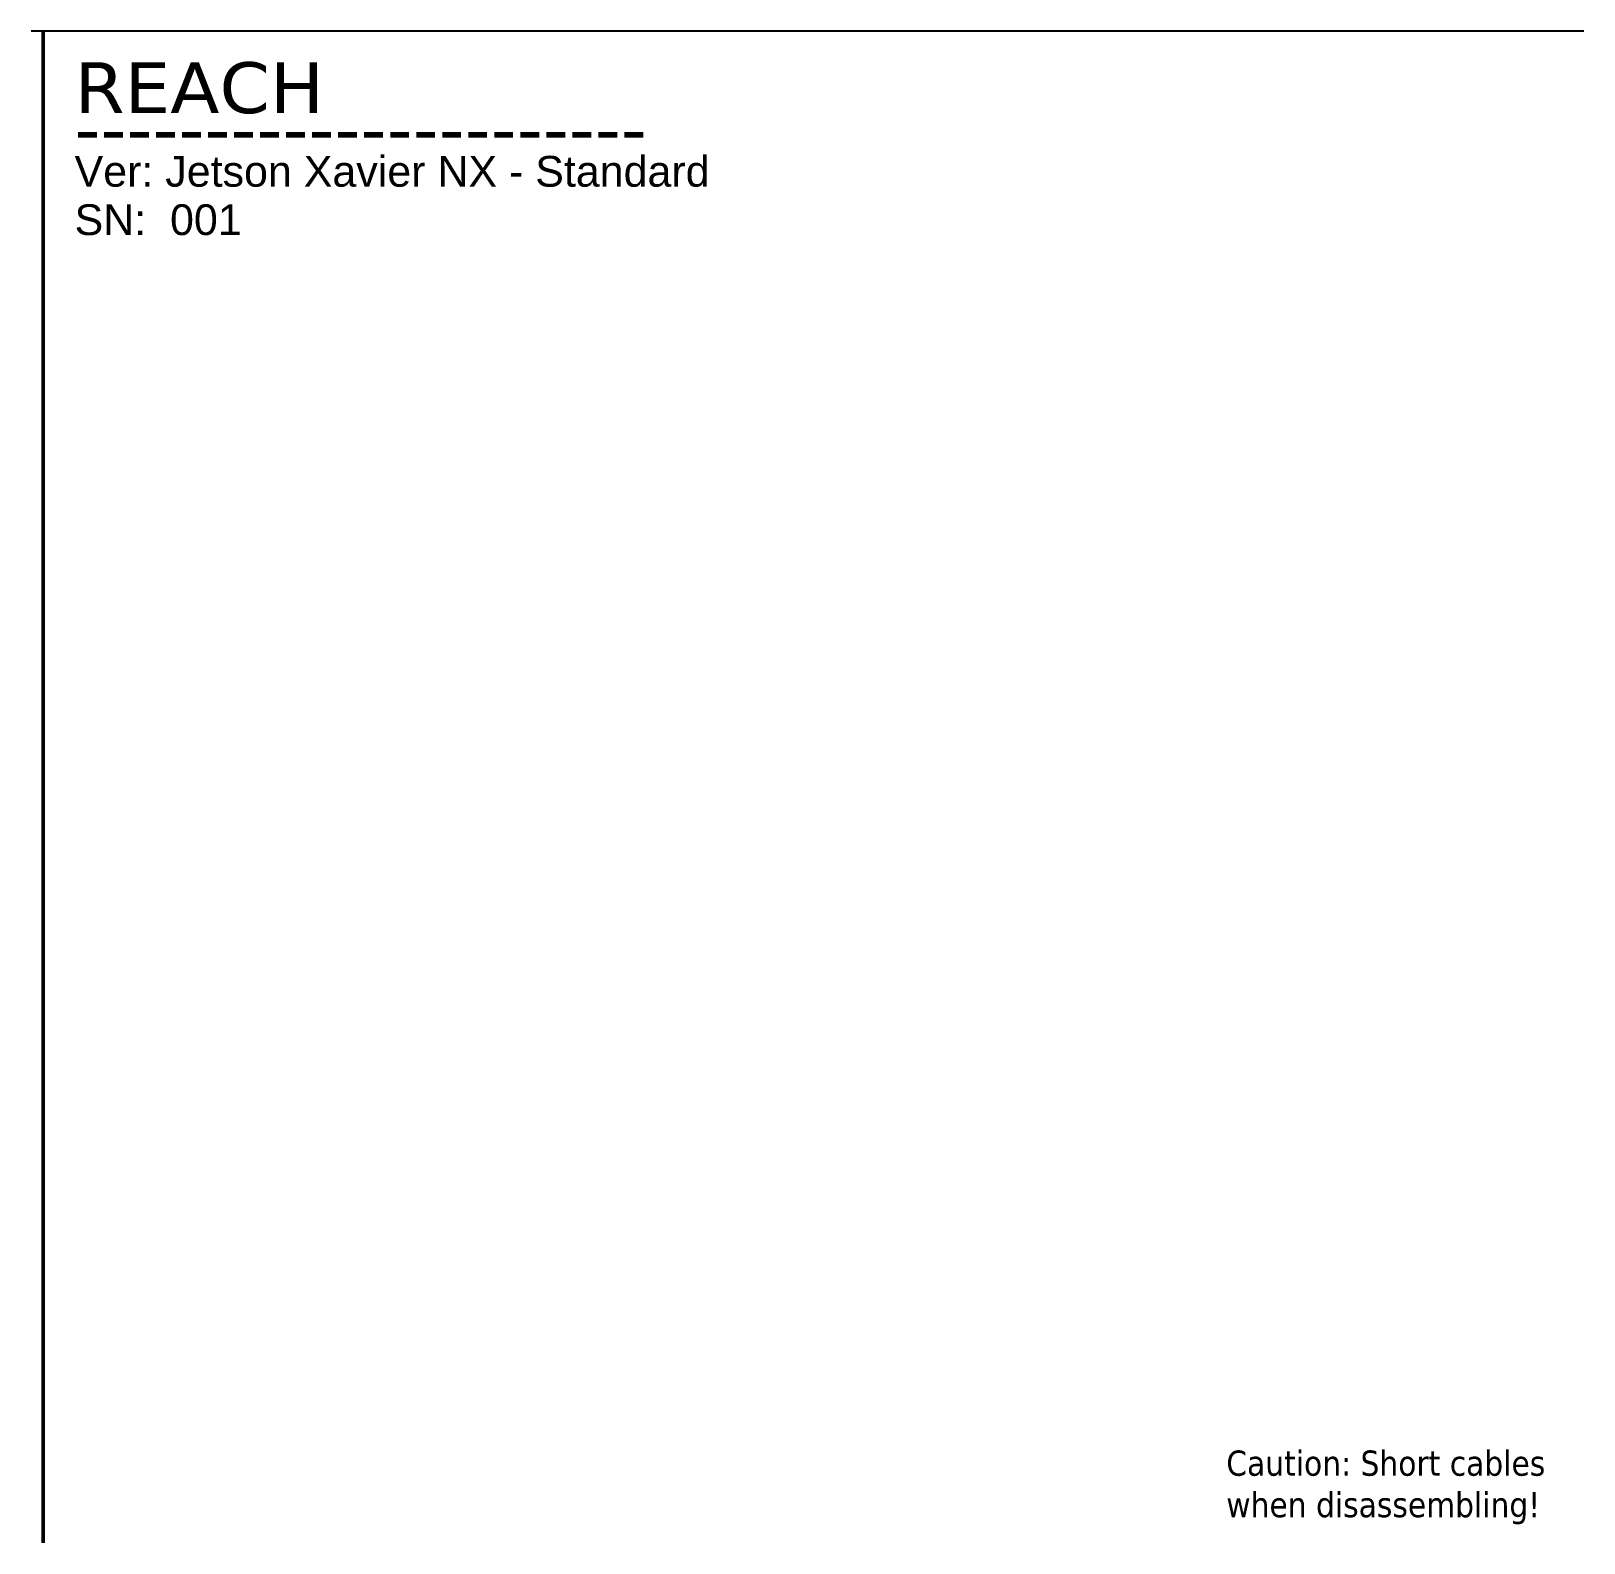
# Model space of a CAD drawing. Header units: millimetres. Extents: x -1 to 153, y 0 to 150.
import ezdxf

# ---------------------------------------------------------------- set-up
doc = ezdxf.new("R2010")
doc.units = ezdxf.units.MM
doc.styles.add('Sketch Text (ANSI) - 3DA', font='tahoma.ttf')

msp = doc.modelspace()

# ---------------------------------------------------------------- linework, layer by layer
for p, q in [((152.72, 150), (-1.32, 150)), ((-0.2, 150), (-0.2, 0)), ((0, 0), (0, 150))]:
    msp.add_line(p, q)

# ---------------------------------------------------------------- texts
at = {"color": 9, "true_color": 0xc0c0c0, "attachment_point": 1, "style": 'Sketch Text (ANSI) - 3DA'}
for s, insert, char_height, width, line_spacing_factor in [('\\fTahoma|b0|i0;\\W1.20;\\H5.0500;REACH\\P\\fTahoma|b0|i0;\\W1.20;\\H5.0500;----------------------', (3, 146.91), 5.05, 71.0331, 0.481188), ('\\fArial|b0|i0;\\H3.0500;Ver: Jetson Xavier NX - Standard\\P\\fArial|b0|i0;\\H3.0500;SN:  001', (3, 137.61), 3.05, 72.6464, 0.944221), ('\\fTahoma|b0|i0;\\H2.5000;Caution: Short cables when disassembling!', (117.24, 9.17), 2.5, 37.8516, 0.987884)]:
    msp.add_mtext(s, dxfattribs=dict(at, insert=insert, char_height=char_height, width=width, line_spacing_factor=line_spacing_factor))

doc.saveas('drawing.dxf')
